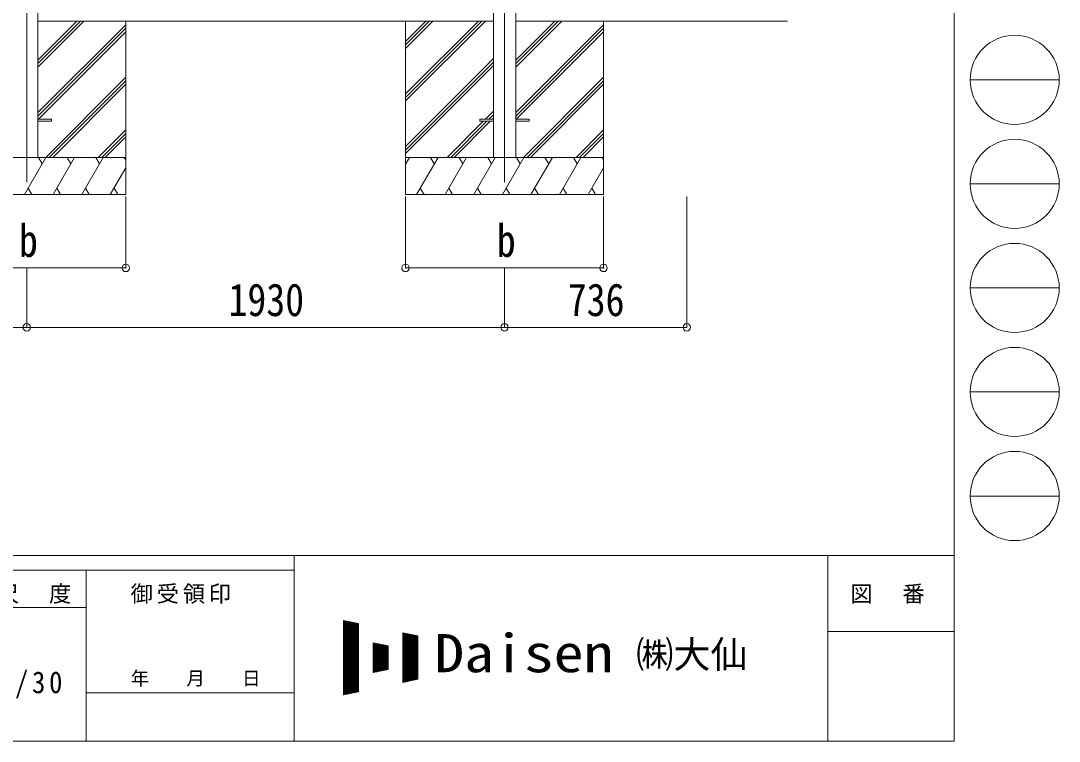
# Model space of a CAD drawing. Units: millimetres at full size, sheet at 1:30. Extents: x -8385 to 8479, y -5853 to 5787.
# Drawn here: x 4284 to 8479, y -5853 to -2944 of the extents above; entities that cross this region are included whole.
import ezdxf
from ezdxf.enums import TextEntityAlignment as Align

# ---------------------------------------------------------------- set-up
doc = ezdxf.new("R2010")
doc.units = ezdxf.units.MM
doc.header["$LTSCALE"] = 30
doc.header["$PDMODE"] = 32
doc.header["$PDSIZE"] = 30
for name, color, linetype, lineweight in [('0-0_0', 7, 'Continuous', 9), ('0-1_本体', 4, 'Continuous', 9), ('0-2_部品', 7, 'Continuous', 9), ('0-8_PARTS2', 2, 'Continuous', 9), ('0-A_寸法', 6, 'Continuous', 9), ('F-0_240', 7, 'Continuous', 9)]:
    doc.layers.add(name, color=color, linetype=linetype, lineweight=lineweight)
doc.styles.add('ＭＳ ゴシック', font='')
doc.styles.get('ＭＳ ゴシック').set_extended_font_data('MS Gothic')

msp = doc.modelspace()

# ---------------------------------------------------------------- linework, layer by layer
at = {"layer": '0-0_0'}
for p, q in [((4353.33, -3131.1), (4538.96, -2945.47)), ((4353.33, -3116.96), (4524.82, -2945.47)), ((4353.33, -3102.82), (4510.68, -2945.47)), ((4353.33, -2945.47), (6192.93, -2945.47)), ((4353.33, -3314.95), (4708.13, -2960.15)), ((4353.33, -3329.09), (4708.13, -2974.29)), ((4708.13, -2945.47), (4708.13, -3645.47)), ((5838.13, -2945.47), (5838.13, -3645.47)), ((5838.13, -3239.65), (6132.31, -2945.47)), ((5838.13, -3253.79), (6146.45, -2945.47)), ((5838.13, -3267.93), (6160.59, -2945.47)), ((5838.13, -3055.8), (5948.46, -2945.47)), ((5838.13, -3041.66), (5934.32, -2945.47)), ((5838.13, -3027.52), (5920.18, -2945.47)), ((7381.61, -2945.47), (6283.33, -2945.47)), ((6283.33, -3131.1), (6468.96, -2945.47)), ((6283.33, -3116.96), (6454.82, -2945.47)), ((6283.33, -3102.82), (6440.68, -2945.47)), ((6283.33, -3314.95), (6638.13, -2960.15)), ((6283.33, -3329.09), (6638.13, -2974.29)), ((6638.13, -2945.47), (6638.13, -3645.47)), ((4355.59, -3340.97), (4708.13, -2988.44)), ((6285.59, -3340.97), (6638.13, -2988.44)), ((5838.13, -3451.78), (6192.93, -3096.98)), ((5838.13, -3465.92), (6192.93, -3111.13)), ((5838.13, -3480.07), (6192.93, -3125.27)), ((4384.94, -3495.47), (4708.13, -3172.28)), ((4399.08, -3495.47), (4708.13, -3186.43)), ((6314.94, -3495.47), (6638.13, -3172.28)), ((6329.08, -3495.47), (6638.13, -3186.43)), ((4413.23, -3495.47), (4708.13, -3200.57)), ((6343.22, -3495.47), (6638.13, -3200.57)), ((6161.07, -3340.97), (6192.93, -3309.11)), ((6006.57, -3495.47), (6152.07, -3349.97)), ((6020.71, -3495.47), (6166.21, -3349.97)), ((6034.86, -3495.47), (6180.36, -3349.97)), ((6175.21, -3340.97), (6192.93, -3323.26)), ((6189.36, -3340.97), (6192.93, -3337.4)), ((4597.07, -3495.47), (4708.13, -3384.41)), ((6527.07, -3495.47), (6638.13, -3384.41)), ((4611.22, -3495.47), (4708.13, -3398.56)), ((4625.36, -3495.47), (4708.13, -3412.7)), ((6541.21, -3495.47), (6638.13, -3398.56)), ((6555.36, -3495.47), (6638.13, -3412.7)), ((4708.13, -3495.47), (3908.13, -3495.47)), ((4299.29, -3645.47), (4385.89, -3495.47)), ((4370.89, -3521.45), (4355.89, -3495.47)), ((4414.76, -3645.47), (4501.36, -3495.47)), ((4486.36, -3521.45), (4471.36, -3495.47)), ((4530.23, -3645.47), (4616.83, -3495.47)), ((4586.83, -3495.47), (4601.83, -3521.45)), ((4702.3, -3495.47), (4708.13, -3505.57)), ((6638.13, -3495.47), (5838.13, -3495.47)), ((5838.13, -3522.98), (5854.01, -3495.47)), ((5882.88, -3645.47), (5969.48, -3495.47)), ((5954.48, -3521.45), (5939.48, -3495.47)), ((5998.35, -3645.47), (6084.95, -3495.47)), ((6069.95, -3521.45), (6054.95, -3495.47)), ((6113.82, -3645.47), (6200.42, -3495.47)), ((6185.42, -3521.45), (6170.42, -3495.47)), ((6229.29, -3645.47), (6315.89, -3495.47)), ((6300.89, -3521.45), (6285.89, -3495.47)), ((6344.76, -3645.47), (6431.36, -3495.47)), ((6416.36, -3521.45), (6401.36, -3495.47)), ((6460.23, -3645.47), (6546.83, -3495.47)), ((6516.83, -3495.47), (6531.83, -3521.45)), ((6632.3, -3495.47), (6638.13, -3505.57)), ((4645.7, -3645.47), (4708.13, -3537.33)), ((6575.7, -3645.47), (6638.13, -3537.33)), ((3908.13, -3645.47), (4708.13, -3645.47)), ((4314.29, -3619.49), (4329.29, -3645.47)), ((4429.76, -3619.49), (4444.76, -3645.47)), ((4545.23, -3619.49), (4560.23, -3645.47)), ((4660.7, -3619.49), (4675.7, -3645.47)), ((5838.13, -3645.47), (6638.13, -3645.47)), ((5897.88, -3619.49), (5912.87, -3645.47)), ((6013.35, -3619.49), (6028.34, -3645.47)), ((6128.82, -3619.49), (6143.82, -3645.47)), ((6244.29, -3619.49), (6259.29, -3645.47)), ((6359.76, -3619.49), (6374.76, -3645.47)), ((6475.23, -3619.49), (6490.23, -3645.47)), ((6590.7, -3619.49), (6605.69, -3645.47))]:
    msp.add_line(p, q, dxfattribs=at)
at = {"layer": '0-1_本体'}
for p, q in [((4353.33, -15.47), (4353.33, -3495.47)), ((6192.93, -15.47), (6192.93, -3495.47)), ((6283.33, -15.47), (6283.33, -3495.47))]:
    msp.add_line(p, q, dxfattribs=at)
at = {"layer": '0-2_部品', "color": 4}
for p, q in [((4407.73, -3340.97), (4352.93, -3340.97)), ((6138.13, -3340.97), (6138.13, -3349.97)), ((6192.93, -3340.97), (6138.13, -3340.97)), ((6192.93, -3349.97), (6138.13, -3349.97)), ((6338.13, -3340.97), (6283.33, -3340.97)), ((6338.13, -3349.97), (6283.33, -3349.97)), ((6338.13, -3340.97), (6338.13, -3349.97))]:
    msp.add_line(p, q, dxfattribs=at)
msp.add_lwpolyline([(4407.73, -3340.97), (4407.73, -3349.97), (4352.93, -3349.97)], dxfattribs=at)
at = {"layer": '0-8_PARTS2'}
for p, q in [((6238.13, 572.14), (6238.13, -3595.47)), ((4308.13, -45.47), (4308.13, -3595.47))]:
    msp.add_line(p, q, dxfattribs=at)
at = {"layer": '0-A_寸法'}
for p, q in [((4708.13, -3941.86), (4708.13, -3652.89)), ((5838.13, -3941.86), (5838.13, -3652.89)), ((6638.13, -3941.86), (6638.13, -3652.89)), ((6974.13, -4181.84), (6974.13, -3652.89)), ((3908.13, -3941.86), (4708.13, -3941.86)), ((4308.13, -4181.84), (4308.13, -3941.86)), ((5838.13, -3941.86), (6638.13, -3941.86)), ((6238.13, -4181.84), (6238.13, -3941.86)), ((6238.13, -4181.84), (6238.13, -3941.86)), ((1008.13, -4181.84), (4308.13, -4181.84)), ((4308.13, -4181.84), (6238.13, -4181.84)), ((6238.13, -4181.84), (6974.13, -4181.84))]:
    msp.add_line(p, q, dxfattribs=at)
for p in [(4708.13, -3941.86), (5838.13, -3941.86), (6638.13, -3941.86), (4308.13, -4181.84), (6238.13, -4181.84), (6974.13, -4181.84)]:
    msp.add_point(p, dxfattribs=at)
at = {"layer": 'F-0_240', "color": 5}
for p, q in [((8054.55, 5787.34), (8054.55, -5852.66)), ((-8385.45, -5102.66), (8054.55, -5102.66)), ((5387.79, -5102.66), (5387.79, -5852.66)), ((7544.54, -5102.66), (7544.54, -5852.66)), ((-8385.45, -5162.66), (5387.79, -5162.66)), ((4547.79, -5162.66), (4547.79, -5852.66)), ((2747.79, -5312.66), (4547.79, -5312.66)), ((7544.54, -5410.16), (8054.55, -5410.16)), ((4547.79, -5657.66), (5387.79, -5657.66)), ((-8385.45, -5852.66), (8054.55, -5852.66))]:
    msp.add_line(p, q, dxfattribs=at)
at = {"layer": 'F-0_240', "color": 4}
for p, q in [((8118.66, -3182.66), (8478.66, -3182.66)), ((8118.66, -3602.66), (8478.66, -3602.66)), ((8118.66, -4022.66), (8478.66, -4022.66)), ((8118.66, -4442.66), (8478.66, -4442.66)), ((8118.66, -4862.66), (8478.66, -4862.66))]:
    msp.add_line(p, q, dxfattribs=at)
at = {"layer": 'F-0_240'}
for p, q in [((5587.75, -5365.26), (5647.75, -5377.76)), ((5587.75, -5365.26), (5587.75, -5665.26)), ((5587.75, -5368.08), (5601.3, -5368.08)), ((5589.53, -5664.89), (5589.53, -5365.63)), ((5592.53, -5664.26), (5592.53, -5366.25)), ((5595.53, -5663.64), (5595.53, -5366.88)), ((5598.53, -5663.01), (5598.53, -5367.5)), ((5601.53, -5662.39), (5601.53, -5368.13)), ((5604.53, -5661.76), (5604.53, -5368.75)), ((5587.75, -5371.08), (5615.7, -5371.08)), ((5587.75, -5374.08), (5630.1, -5374.08)), ((5587.75, -5377.08), (5644.5, -5377.08)), ((5587.75, -5380.08), (5647.75, -5380.08)), ((5587.75, -5383.08), (5647.75, -5383.08)), ((5587.75, -5386.08), (5647.75, -5386.08)), ((5587.75, -5389.08), (5647.75, -5389.08)), ((5587.75, -5392.08), (5647.75, -5392.08)), ((5587.75, -5395.08), (5647.75, -5395.08)), ((5587.75, -5398.08), (5647.75, -5398.08)), ((5587.75, -5401.08), (5647.75, -5401.08)), ((5587.75, -5404.08), (5647.75, -5404.08)), ((5587.75, -5407.08), (5647.75, -5407.08)), ((5587.75, -5410.08), (5647.75, -5410.08)), ((5607.53, -5661.14), (5607.53, -5369.38)), ((5610.53, -5660.51), (5610.53, -5370)), ((5613.53, -5659.89), (5613.53, -5370.63)), ((5616.53, -5659.26), (5616.53, -5371.25)), ((5619.53, -5658.64), (5619.53, -5371.88)), ((5622.53, -5658.01), (5622.53, -5372.5)), ((5625.53, -5657.39), (5625.53, -5373.13)), ((5628.53, -5656.76), (5628.53, -5373.75)), ((5631.53, -5656.14), (5631.53, -5374.38)), ((5634.53, -5655.51), (5634.53, -5375)), ((5637.53, -5654.89), (5637.53, -5375.63)), ((5640.53, -5654.26), (5640.53, -5376.25)), ((5643.53, -5653.64), (5643.53, -5376.88)), ((5646.53, -5653.01), (5646.53, -5377.5)), ((5647.75, -5377.76), (5647.75, -5652.76)), ((5587.75, -5413.08), (5647.75, -5413.08)), ((5587.75, -5416.08), (5647.75, -5416.08)), ((5587.75, -5419.08), (5647.75, -5419.08)), ((5587.75, -5422.08), (5647.75, -5422.08)), ((5587.75, -5425.08), (5647.75, -5425.08)), ((5587.75, -5428.08), (5647.75, -5428.08)), ((5587.75, -5431.08), (5647.75, -5431.08)), ((5587.75, -5434.08), (5647.75, -5434.08)), ((5587.75, -5437.08), (5647.75, -5437.08)), ((5587.75, -5440.08), (5647.75, -5440.08)), ((5587.75, -5443.08), (5647.75, -5443.08)), ((5587.75, -5446.08), (5647.75, -5446.08)), ((5587.75, -5449.08), (5647.75, -5449.08)), ((5587.75, -5452.08), (5647.75, -5452.08)), ((5827.75, -5415.26), (5887.75, -5427.76)), ((5827.75, -5415.26), (5827.75, -5615.26)), ((5827.75, -5416.08), (5831.7, -5416.08)), ((5827.75, -5419.08), (5846.1, -5419.08)), ((5827.75, -5422.08), (5860.5, -5422.08)), ((5827.75, -5425.08), (5874.9, -5425.08)), ((5827.75, -5428.08), (5887.75, -5428.08)), ((5827.75, -5431.08), (5887.75, -5431.08)), ((5827.75, -5434.08), (5887.75, -5434.08)), ((5827.75, -5437.08), (5887.75, -5437.08)), ((5827.75, -5440.08), (5887.75, -5440.08)), ((5827.75, -5443.08), (5887.75, -5443.08)), ((5827.75, -5446.08), (5887.75, -5446.08)), ((5827.75, -5449.08), (5887.75, -5449.08)), ((5827.75, -5452.08), (5887.75, -5452.08)), ((5829.53, -5614.89), (5829.53, -5415.63)), ((5832.53, -5614.26), (5832.53, -5416.25)), ((5835.53, -5613.64), (5835.53, -5416.88)), ((5838.53, -5613.01), (5838.53, -5417.5)), ((5841.53, -5612.39), (5841.53, -5418.13)), ((5844.53, -5611.76), (5844.53, -5418.75)), ((5847.53, -5611.14), (5847.53, -5419.38)), ((5850.53, -5610.51), (5850.53, -5420)), ((5853.53, -5609.89), (5853.53, -5420.63)), ((5856.53, -5609.26), (5856.53, -5421.25)), ((5859.53, -5608.64), (5859.53, -5421.88)), ((5862.53, -5608.01), (5862.53, -5422.5)), ((5865.53, -5607.39), (5865.53, -5423.13)), ((5868.53, -5606.76), (5868.53, -5423.75)), ((5871.53, -5606.14), (5871.53, -5424.38)), ((5874.53, -5605.51), (5874.53, -5425)), ((5877.53, -5604.89), (5877.53, -5425.63)), ((5880.53, -5604.26), (5880.53, -5426.25)), ((5883.53, -5603.64), (5883.53, -5426.88)), ((5886.53, -5603.01), (5886.53, -5427.5)), ((5887.75, -5427.76), (5887.75, -5602.76)), ((5587.75, -5455.08), (5647.75, -5455.08)), ((5587.75, -5458.08), (5647.75, -5458.08)), ((5587.75, -5461.08), (5647.75, -5461.08)), ((5587.75, -5464.08), (5647.75, -5464.08)), ((5587.75, -5467.08), (5647.75, -5467.08)), ((5587.75, -5470.08), (5647.75, -5470.08)), ((5587.75, -5473.08), (5647.75, -5473.08)), ((5587.75, -5476.08), (5647.75, -5476.08)), ((5587.75, -5479.08), (5647.75, -5479.08)), ((5587.75, -5482.08), (5647.75, -5482.08)), ((5587.75, -5485.08), (5647.75, -5485.08)), ((5587.75, -5488.08), (5647.75, -5488.08)), ((5587.75, -5491.08), (5647.75, -5491.08)), ((5587.75, -5494.08), (5647.75, -5494.08)), ((5707.75, -5455.26), (5767.75, -5467.76)), ((5707.75, -5455.26), (5707.75, -5575.26)), ((5707.75, -5458.08), (5721.3, -5458.08)), ((5707.75, -5461.08), (5735.7, -5461.08)), ((5707.75, -5464.08), (5750.1, -5464.08)), ((5707.75, -5467.08), (5764.5, -5467.08)), ((5707.75, -5470.08), (5767.75, -5470.08)), ((5707.75, -5473.08), (5767.75, -5473.08)), ((5707.75, -5476.08), (5767.75, -5476.08)), ((5707.75, -5479.08), (5767.75, -5479.08)), ((5707.75, -5482.08), (5767.75, -5482.08)), ((5707.75, -5485.08), (5767.75, -5485.08)), ((5707.75, -5488.08), (5767.75, -5488.08)), ((5707.75, -5491.08), (5767.75, -5491.08)), ((5707.75, -5494.08), (5767.75, -5494.08)), ((5709.53, -5574.89), (5709.53, -5455.63)), ((5712.53, -5574.26), (5712.53, -5456.25)), ((5715.53, -5573.64), (5715.53, -5456.88)), ((5718.53, -5573.01), (5718.53, -5457.5)), ((5721.53, -5572.39), (5721.53, -5458.13)), ((5724.53, -5571.76), (5724.53, -5458.75)), ((5727.53, -5571.14), (5727.53, -5459.38)), ((5730.53, -5570.51), (5730.53, -5460)), ((5733.53, -5569.89), (5733.53, -5460.63)), ((5736.53, -5569.26), (5736.53, -5461.25)), ((5739.53, -5568.64), (5739.53, -5461.88)), ((5742.53, -5568.01), (5742.53, -5462.5)), ((5745.53, -5567.39), (5745.53, -5463.13)), ((5748.53, -5566.76), (5748.53, -5463.75)), ((5751.53, -5566.14), (5751.53, -5464.38)), ((5754.53, -5565.51), (5754.53, -5465)), ((5757.53, -5564.89), (5757.53, -5465.63)), ((5760.53, -5564.26), (5760.53, -5466.25)), ((5763.53, -5563.64), (5763.53, -5466.88)), ((5766.53, -5563.01), (5766.53, -5467.5)), ((5767.75, -5467.76), (5767.75, -5562.76)), ((5827.75, -5455.08), (5887.75, -5455.08)), ((5827.75, -5458.08), (5887.75, -5458.08)), ((5827.75, -5461.08), (5887.75, -5461.08)), ((5827.75, -5464.08), (5887.75, -5464.08)), ((5827.75, -5467.08), (5887.75, -5467.08)), ((5827.75, -5470.08), (5887.75, -5470.08)), ((5827.75, -5473.08), (5887.75, -5473.08)), ((5827.75, -5476.08), (5887.75, -5476.08)), ((5827.75, -5479.08), (5887.75, -5479.08)), ((5827.75, -5482.08), (5887.75, -5482.08)), ((5827.75, -5485.08), (5887.75, -5485.08)), ((5827.75, -5488.08), (5887.75, -5488.08)), ((5827.75, -5491.08), (5887.75, -5491.08)), ((5827.75, -5494.08), (5887.75, -5494.08)), ((5587.75, -5497.08), (5647.75, -5497.08)), ((5587.75, -5500.08), (5647.75, -5500.08)), ((5587.75, -5503.08), (5647.75, -5503.08)), ((5587.75, -5506.08), (5647.75, -5506.08)), ((5587.75, -5509.08), (5647.75, -5509.08)), ((5587.75, -5512.08), (5647.75, -5512.08)), ((5587.75, -5515.08), (5647.75, -5515.08)), ((5587.75, -5518.08), (5647.75, -5518.08)), ((5587.75, -5521.08), (5647.75, -5521.08)), ((5587.75, -5524.08), (5647.75, -5524.08)), ((5587.75, -5527.08), (5647.75, -5527.08)), ((5587.75, -5530.08), (5647.75, -5530.08)), ((5587.75, -5533.08), (5647.75, -5533.08)), ((5587.75, -5536.08), (5647.75, -5536.08)), ((5707.75, -5497.08), (5767.75, -5497.08)), ((5707.75, -5500.08), (5767.75, -5500.08)), ((5707.75, -5503.08), (5767.75, -5503.08)), ((5707.75, -5506.08), (5767.75, -5506.08)), ((5707.75, -5509.08), (5767.75, -5509.08)), ((5707.75, -5512.08), (5767.75, -5512.08)), ((5707.75, -5515.08), (5767.75, -5515.08)), ((5707.75, -5518.08), (5767.75, -5518.08)), ((5707.75, -5521.08), (5767.75, -5521.08)), ((5707.75, -5524.08), (5767.75, -5524.08)), ((5707.75, -5527.08), (5767.75, -5527.08)), ((5707.75, -5530.08), (5767.75, -5530.08)), ((5707.75, -5533.08), (5767.75, -5533.08)), ((5707.75, -5536.08), (5767.75, -5536.08)), ((5827.75, -5497.08), (5887.75, -5497.08)), ((5827.75, -5500.08), (5887.75, -5500.08)), ((5827.75, -5503.08), (5887.75, -5503.08)), ((5827.75, -5506.08), (5887.75, -5506.08)), ((5827.75, -5509.08), (5887.75, -5509.08)), ((5827.75, -5512.08), (5887.75, -5512.08)), ((5827.75, -5515.08), (5887.75, -5515.08)), ((5827.75, -5518.08), (5887.75, -5518.08)), ((5827.75, -5521.08), (5887.75, -5521.08)), ((5827.75, -5524.08), (5887.75, -5524.08)), ((5827.75, -5527.08), (5887.75, -5527.08)), ((5827.75, -5530.08), (5887.75, -5530.08)), ((5827.75, -5533.08), (5887.75, -5533.08)), ((5827.75, -5536.08), (5887.75, -5536.08)), ((5587.75, -5539.08), (5647.75, -5539.08)), ((5587.75, -5542.08), (5647.75, -5542.08)), ((5587.75, -5545.08), (5647.75, -5545.08)), ((5587.75, -5548.08), (5647.75, -5548.08)), ((5587.75, -5551.08), (5647.75, -5551.08)), ((5587.75, -5554.08), (5647.75, -5554.08)), ((5587.75, -5557.08), (5647.75, -5557.08)), ((5587.75, -5560.08), (5647.75, -5560.08)), ((5587.75, -5563.08), (5647.75, -5563.08)), ((5587.75, -5566.08), (5647.75, -5566.08)), ((5587.75, -5569.08), (5647.75, -5569.08)), ((5587.75, -5572.08), (5647.75, -5572.08)), ((5587.75, -5575.08), (5647.75, -5575.08)), ((5587.75, -5578.08), (5647.75, -5578.08)), ((5707.75, -5539.08), (5767.75, -5539.08)), ((5707.75, -5542.08), (5767.75, -5542.08)), ((5707.75, -5545.08), (5767.75, -5545.08)), ((5707.75, -5548.08), (5767.75, -5548.08)), ((5707.75, -5551.08), (5767.75, -5551.08)), ((5707.75, -5554.08), (5767.75, -5554.08)), ((5707.75, -5557.08), (5767.75, -5557.08)), ((5707.75, -5560.08), (5767.75, -5560.08)), ((5707.75, -5575.26), (5767.75, -5562.76)), ((5707.75, -5563.08), (5766.2, -5563.08)), ((5707.75, -5566.08), (5751.8, -5566.08)), ((5707.75, -5569.08), (5737.4, -5569.08)), ((5707.75, -5572.08), (5723, -5572.08)), ((5707.75, -5575.08), (5708.6, -5575.08)), ((5827.75, -5539.08), (5887.75, -5539.08)), ((5827.75, -5542.08), (5887.75, -5542.08)), ((5827.75, -5545.08), (5887.75, -5545.08)), ((5827.75, -5548.08), (5887.75, -5548.08)), ((5827.75, -5551.08), (5887.75, -5551.08)), ((5827.75, -5554.08), (5887.75, -5554.08)), ((5827.75, -5557.08), (5887.75, -5557.08)), ((5827.75, -5560.08), (5887.75, -5560.08)), ((5827.75, -5563.08), (5887.75, -5563.08)), ((5827.75, -5566.08), (5887.75, -5566.08)), ((5827.75, -5569.08), (5887.75, -5569.08)), ((5827.75, -5572.08), (5887.75, -5572.08)), ((5827.75, -5575.08), (5887.75, -5575.08)), ((5827.75, -5578.08), (5887.75, -5578.08)), ((5587.75, -5581.08), (5647.75, -5581.08)), ((5587.75, -5584.08), (5647.75, -5584.08)), ((5587.75, -5587.08), (5647.75, -5587.08)), ((5587.75, -5590.08), (5647.75, -5590.08)), ((5587.75, -5593.08), (5647.75, -5593.08)), ((5587.75, -5596.08), (5647.75, -5596.08)), ((5587.75, -5599.08), (5647.75, -5599.08)), ((5587.75, -5602.08), (5647.75, -5602.08)), ((5587.75, -5605.08), (5647.75, -5605.08)), ((5587.75, -5608.08), (5647.75, -5608.08)), ((5587.75, -5611.08), (5647.75, -5611.08)), ((5587.75, -5614.08), (5647.75, -5614.08)), ((5587.75, -5617.08), (5647.75, -5617.08)), ((5587.75, -5620.08), (5647.75, -5620.08)), ((5827.75, -5581.08), (5887.75, -5581.08)), ((5827.75, -5584.08), (5887.75, -5584.08)), ((5827.75, -5587.08), (5887.75, -5587.08)), ((5827.75, -5590.08), (5887.75, -5590.08)), ((5827.75, -5593.08), (5887.75, -5593.08)), ((5827.75, -5596.08), (5887.75, -5596.08)), ((5827.75, -5599.08), (5887.75, -5599.08)), ((5827.75, -5602.08), (5887.75, -5602.08)), ((5887.75, -5602.76), (5827.75, -5615.26)), ((5827.75, -5605.08), (5876.6, -5605.08)), ((5827.75, -5608.08), (5862.2, -5608.08)), ((5827.75, -5611.08), (5847.8, -5611.08)), ((5827.75, -5614.08), (5833.4, -5614.08)), ((5587.75, -5623.08), (5647.75, -5623.08)), ((5587.75, -5626.08), (5647.75, -5626.08)), ((5587.75, -5629.08), (5647.75, -5629.08)), ((5587.75, -5632.08), (5647.75, -5632.08)), ((5587.75, -5635.08), (5647.75, -5635.08)), ((5587.75, -5638.08), (5647.75, -5638.08)), ((5587.75, -5641.08), (5647.75, -5641.08)), ((5587.75, -5644.08), (5647.75, -5644.08)), ((5587.75, -5647.08), (5647.75, -5647.08)), ((5587.75, -5650.08), (5647.75, -5650.08)), ((5647.75, -5652.76), (5587.75, -5665.26)), ((5587.75, -5653.08), (5646.2, -5653.08)), ((5587.75, -5656.08), (5631.8, -5656.08)), ((5587.75, -5659.08), (5617.4, -5659.08)), ((5587.75, -5662.08), (5603, -5662.08)), ((5587.75, -5665.08), (5588.6, -5665.08))]:
    msp.add_line(p, q, dxfattribs=at)
at = {"layer": 'F-0_240', "color": 4}
for centre in [(8298.66, -3182.66), (8298.66, -3602.66), (8298.66, -4022.66), (8298.66, -4442.66), (8298.66, -4862.66)]:
    msp.add_circle(centre, 180, dxfattribs=at)

# ---------------------------------------------------------------- texts
at = {"layer": '0-A_寸法', "color": 7, "style": 'ＭＳ ゴシック', "width": 0.85}
for s, p in [('b', (4276.88, -3936.86)), ('b', (6206.88, -3936.86)), ('1930', (5123.13, -4175.84)), ('736', (6493.63, -4175.84))]:
    msp.add_text(s, height=132, dxfattribs=at).set_placement(p, align=Align.BOTTOM_LEFT)
at = {"layer": 'F-0_240', "style": 'ＭＳ ゴシック', "width": 1.15}
msp.add_text('Daisen', height=154, dxfattribs=at).set_placement((5954.61, -5620.26), align=Align.BOTTOM_LEFT)
at = {"layer": 'F-0_240', "style": 'ＭＳ ゴシック'}
for s, height, p in [('㈱大仙\u3000', 110, (6770.01, -5590.26)), ('年\u3000\u3000月\u3000\u3000日', 54.99, (4727.79, -5642.66))]:
    msp.add_text(s, height=height, dxfattribs=at).set_placement(p, align=Align.BOTTOM_LEFT)
at = {"layer": 'F-0_240', "attachment_point": 7, "style": 'ＭＳ ゴシック'}
for s, insert, char_height in [('\\T1.17;尺\u3000度', (4187.79, -5297.66), 65.98), ('\\T1.17;御受領印', (4727.79, -5297.66), 65.98), ('\\T1.17;図\u3000番', (7634.54, -5297.66), 65.98), ('\\T1.28;\\W0.9;1/30', (4191.54, -5680.16), 87.98)]:
    msp.add_mtext(s, dxfattribs=dict(at, insert=insert, char_height=char_height))

doc.saveas('drawing.dxf')
